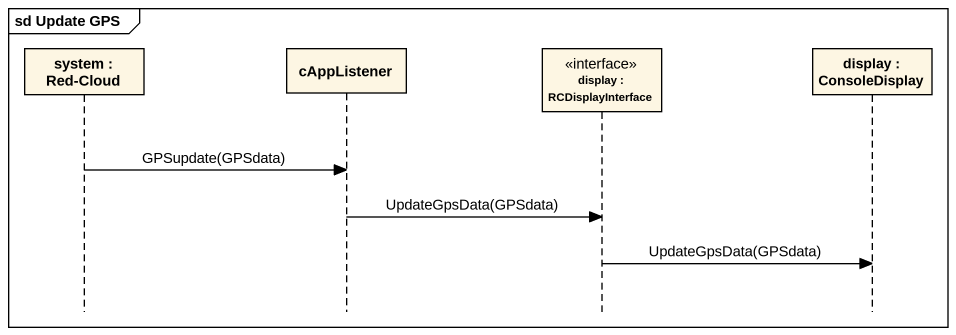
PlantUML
@startuml
mainframe sd Update GPS
hide footbox
participant "system : Red-Cloud" as system
participant cAppListener
participant "display : RCDisplayInterface" as display <<interface>>
participant "display : ConsoleDisplay" as display_2

system -> cAppListener : GPSupdate(GPSdata)
cAppListener -> display : UpdateGpsData(GPSdata)
display -> display_2 : UpdateGpsData(GPSdata)
@enduml
